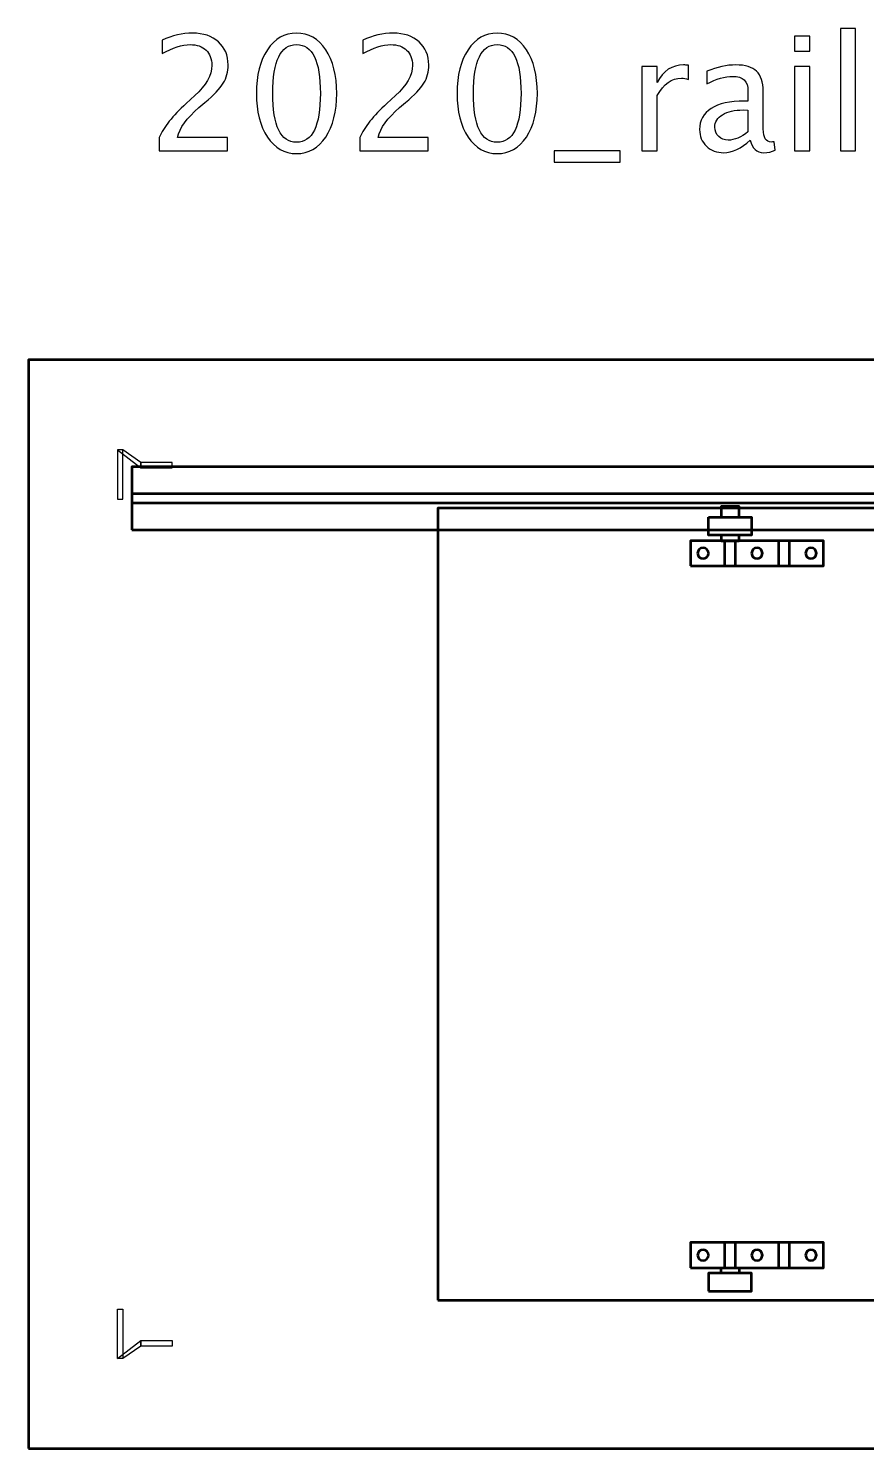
# Model space of a CAD drawing. Header units: centimetres. Extents: x -278 to 212, y -227 to 148.
# Drawn here: x -200.3 to -153.7, y -180.3 to -101.3 of the extents above; entities that cross this region are included whole.
import ezdxf

# ---------------------------------------------------------------- set-up
doc = ezdxf.new("R2010")
doc.units = ezdxf.units.CM
doc.header["$MEASUREMENT"] = 0
doc.layers.add('Layer 1', color=7, linetype='Continuous')

msp = doc.modelspace()

# ---------------------------------------------------------------- linework, layer by layer
at = {"layer": 'Layer 1', "lineweight": 53}
for points in [[(-200.25002, -180.25001), (-99.75002, -180.25001), (-99.75002, -119.75001), (-200.25002, -119.75001), (-200.25002, -180.25001)], [(-194.50001, -127.7039), (-105.50001, -127.7039), (-105.50001, -125.7039), (-194.50001, -125.7039), (-194.50001, -127.7039)], [(-194.50001, -129.2039), (-105.50001, -129.2039), (-105.50001, -127.2039), (-194.50001, -127.2039), (-194.50001, -129.2039)]]:
    msp.add_lwpolyline(points, close=True, dxfattribs=at)
at = {"layer": 'Layer 1'}
for points, knots in [([(-192.97641, -108.13531), (-192.97641, -108.13531), (-192.97641, -107.39448), (-192.97641, -107.39448), (-192.97641, -107.39448), (-192.72946, -106.8168), (-192.23116, -106.18621), (-191.48004, -105.50565), (-191.48004, -105.50565), (-191.48004, -105.50565), (-190.99497, -105.07055), (-190.99497, -105.07055), (-190.99497, -105.07055), (-190.37026, -104.50317), (-190.05717, -103.94167), (-190.05717, -103.3831), (-190.05717, -103.3831), (-190.05717, -103.02591), (-190.16448, -102.74663), (-190.37761, -102.54232), (-190.37761, -102.54232), (-190.59075, -102.338), (-190.8862, -102.2351), (-191.26103, -102.2351), (-191.26103, -102.2351), (-191.69906, -102.2351), (-192.21793, -102.40267), (-192.81766, -102.73781), (-192.81766, -102.73781), (-192.81766, -102.73781), (-192.81766, -101.99698), (-192.81766, -101.99698), (-192.81766, -101.99698), (-192.25174, -101.7324), (-191.68877, -101.60011), (-191.12726, -101.60011), (-191.12726, -101.60011), (-190.53048, -101.60011), (-190.05129, -101.76032), (-189.6897, -102.08223), (-189.6897, -102.08223), (-189.32957, -102.40414), (-189.14877, -102.83042), (-189.14877, -103.36252), (-189.14877, -103.36252), (-189.14877, -103.7447), (-189.2399, -104.08425), (-189.42217, -104.3797), (-189.42217, -104.3797), (-189.60591, -104.67662), (-189.94546, -105.03528), (-190.44376, -105.45861), (-190.44376, -105.45861), (-190.44376, -105.45861), (-190.77155, -105.73789), (-190.77155, -105.73789), (-190.77155, -105.73789), (-191.45358, -106.31557), (-191.84752, -106.86825), (-191.95335, -107.39448), (-191.95335, -107.39448), (-191.95335, -107.39448), (-189.17523, -107.39448), (-189.17523, -107.39448), (-189.17523, -107.39448), (-189.17523, -107.39448), (-189.17523, -108.13531), (-189.17523, -108.13531), (-189.17523, -108.13531), (-189.17523, -108.13531), (-192.97641, -108.13531), (-192.97641, -108.13531)], [0, 0, 0, 0, 0.05263158, 0.05263158, 0.05263158, 0.05263158, 0.10526316, 0.10526316, 0.10526316, 0.10526316, 0.15789474, 0.15789474, 0.15789474, 0.15789474, 0.21052632, 0.21052632, 0.21052632, 0.21052632, 0.26315789, 0.26315789, 0.26315789, 0.26315789, 0.31578947, 0.31578947, 0.31578947, 0.31578947, 0.36842105, 0.36842105, 0.36842105, 0.36842105, 0.42105263, 0.42105263, 0.42105263, 0.42105263, 0.47368421, 0.47368421, 0.47368421, 0.47368421, 0.52631579, 0.52631579, 0.52631579, 0.52631579, 0.57894737, 0.57894737, 0.57894737, 0.57894737, 0.63157895, 0.63157895, 0.63157895, 0.63157895, 0.68421053, 0.68421053, 0.68421053, 0.68421053, 0.73684211, 0.73684211, 0.73684211, 0.73684211, 0.78947368, 0.78947368, 0.78947368, 0.78947368, 0.84210526, 0.84210526, 0.84210526, 0.84210526, 0.89473684, 0.89473684, 0.89473684, 0.89473684, 1, 1, 1, 1]), ([(-185.34465, -108.29406), (-186.01345, -108.29406), (-186.55291, -107.98685), (-186.96154, -107.3739), (-186.96154, -107.3739), (-187.37165, -106.76095), (-187.57597, -105.9525), (-187.57597, -104.94708), (-187.57597, -104.94708), (-187.57597, -103.94167), (-187.37165, -103.13322), (-186.96154, -102.52027), (-186.96154, -102.52027), (-186.55291, -101.90732), (-186.01345, -101.60011), (-185.34465, -101.60011), (-185.34465, -101.60011), (-184.6729, -101.60011), (-184.13344, -101.90585), (-183.72481, -102.51733), (-183.72481, -102.51733), (-183.31765, -103.12881), (-183.11333, -103.93873), (-183.11333, -104.94708), (-183.11333, -104.94708), (-183.11333, -105.9525), (-183.31765, -106.76095), (-183.72481, -107.3739), (-183.72481, -107.3739), (-184.13344, -107.98685), (-184.6729, -108.29406), (-185.34465, -108.29406)], [0, 0, 0, 0, 0.11111111, 0.11111111, 0.11111111, 0.11111111, 0.22222222, 0.22222222, 0.22222222, 0.22222222, 0.33333333, 0.33333333, 0.33333333, 0.33333333, 0.44444444, 0.44444444, 0.44444444, 0.44444444, 0.55555556, 0.55555556, 0.55555556, 0.55555556, 0.66666667, 0.66666667, 0.66666667, 0.66666667, 0.77777778, 0.77777778, 0.77777778, 0.77777778, 1, 1, 1, 1]), ([(-181.82275, -108.13531), (-181.82275, -108.13531), (-181.82275, -107.39448), (-181.82275, -107.39448), (-181.82275, -107.39448), (-181.5758, -106.8168), (-181.0775, -106.18621), (-180.32638, -105.50565), (-180.32638, -105.50565), (-180.32638, -105.50565), (-179.84131, -105.07055), (-179.84131, -105.07055), (-179.84131, -105.07055), (-179.2166, -104.50317), (-178.90351, -103.94167), (-178.90351, -103.3831), (-178.90351, -103.3831), (-178.90351, -103.02591), (-179.01082, -102.74663), (-179.22395, -102.54232), (-179.22395, -102.54232), (-179.43709, -102.338), (-179.73254, -102.2351), (-180.10737, -102.2351), (-180.10737, -102.2351), (-180.5454, -102.2351), (-181.06427, -102.40267), (-181.664, -102.73781), (-181.664, -102.73781), (-181.664, -102.73781), (-181.664, -101.99698), (-181.664, -101.99698), (-181.664, -101.99698), (-181.09808, -101.7324), (-180.53511, -101.60011), (-179.9736, -101.60011), (-179.9736, -101.60011), (-179.37682, -101.60011), (-178.89763, -101.76032), (-178.53604, -102.08223), (-178.53604, -102.08223), (-178.17591, -102.40414), (-177.99511, -102.83042), (-177.99511, -103.36252), (-177.99511, -103.36252), (-177.99511, -103.7447), (-178.08624, -104.08425), (-178.26851, -104.3797), (-178.26851, -104.3797), (-178.45225, -104.67662), (-178.7918, -105.03528), (-179.2901, -105.45861), (-179.2901, -105.45861), (-179.2901, -105.45861), (-179.61789, -105.73789), (-179.61789, -105.73789), (-179.61789, -105.73789), (-180.29992, -106.31557), (-180.69386, -106.86825), (-180.79969, -107.39448), (-180.79969, -107.39448), (-180.79969, -107.39448), (-178.02157, -107.39448), (-178.02157, -107.39448), (-178.02157, -107.39448), (-178.02157, -107.39448), (-178.02157, -108.13531), (-178.02157, -108.13531), (-178.02157, -108.13531), (-178.02157, -108.13531), (-181.82275, -108.13531), (-181.82275, -108.13531)], [0, 0, 0, 0, 0.05263158, 0.05263158, 0.05263158, 0.05263158, 0.10526316, 0.10526316, 0.10526316, 0.10526316, 0.15789474, 0.15789474, 0.15789474, 0.15789474, 0.21052632, 0.21052632, 0.21052632, 0.21052632, 0.26315789, 0.26315789, 0.26315789, 0.26315789, 0.31578947, 0.31578947, 0.31578947, 0.31578947, 0.36842105, 0.36842105, 0.36842105, 0.36842105, 0.42105263, 0.42105263, 0.42105263, 0.42105263, 0.47368421, 0.47368421, 0.47368421, 0.47368421, 0.52631579, 0.52631579, 0.52631579, 0.52631579, 0.57894737, 0.57894737, 0.57894737, 0.57894737, 0.63157895, 0.63157895, 0.63157895, 0.63157895, 0.68421053, 0.68421053, 0.68421053, 0.68421053, 0.73684211, 0.73684211, 0.73684211, 0.73684211, 0.78947368, 0.78947368, 0.78947368, 0.78947368, 0.84210526, 0.84210526, 0.84210526, 0.84210526, 0.89473684, 0.89473684, 0.89473684, 0.89473684, 1, 1, 1, 1]), ([(-174.19099, -108.29406), (-174.85979, -108.29406), (-175.39925, -107.98685), (-175.80788, -107.3739), (-175.80788, -107.3739), (-176.21799, -106.76095), (-176.42231, -105.9525), (-176.42231, -104.94708), (-176.42231, -104.94708), (-176.42231, -103.94167), (-176.21799, -103.13322), (-175.80788, -102.52027), (-175.80788, -102.52027), (-175.39925, -101.90732), (-174.85979, -101.60011), (-174.19099, -101.60011), (-174.19099, -101.60011), (-173.51924, -101.60011), (-172.97978, -101.90585), (-172.57115, -102.51733), (-172.57115, -102.51733), (-172.16399, -103.12881), (-171.95967, -103.93873), (-171.95967, -104.94708), (-171.95967, -104.94708), (-171.95967, -105.9525), (-172.16399, -106.76095), (-172.57115, -107.3739), (-172.57115, -107.3739), (-172.97978, -107.98685), (-173.51924, -108.29406), (-174.19099, -108.29406)], [0, 0, 0, 0, 0.11111111, 0.11111111, 0.11111111, 0.11111111, 0.22222222, 0.22222222, 0.22222222, 0.22222222, 0.33333333, 0.33333333, 0.33333333, 0.33333333, 0.44444444, 0.44444444, 0.44444444, 0.44444444, 0.55555556, 0.55555556, 0.55555556, 0.55555556, 0.66666667, 0.66666667, 0.66666667, 0.66666667, 0.77777778, 0.77777778, 0.77777778, 0.77777778, 1, 1, 1, 1]), ([(-157.66629, -102.60552), (-157.66629, -102.60552), (-157.66629, -101.75885), (-157.66629, -101.75885), (-157.66629, -101.75885), (-157.66629, -101.75885), (-156.81963, -101.75885), (-156.81963, -101.75885), (-156.81963, -101.75885), (-156.81963, -101.75885), (-156.81963, -102.60552), (-156.81963, -102.60552), (-156.81963, -102.60552), (-156.81963, -102.60552), (-157.66629, -102.60552), (-157.66629, -102.60552)], [0, 0, 0, 0, 0.2, 0.2, 0.2, 0.2, 0.4, 0.4, 0.4, 0.4, 0.6, 0.6, 0.6, 0.6, 1, 1, 1, 1]), ([(-155.11747, -108.13531), (-155.11747, -108.13531), (-155.11747, -101.33552), (-155.11747, -101.33552), (-155.11747, -101.33552), (-155.11747, -101.33552), (-154.27081, -101.33552), (-154.27081, -101.33552), (-154.27081, -101.33552), (-154.27081, -101.33552), (-154.27081, -108.13531), (-154.27081, -108.13531), (-154.27081, -108.13531), (-154.27081, -108.13531), (-155.11747, -108.13531), (-155.11747, -108.13531)], [0, 0, 0, 0, 0.2, 0.2, 0.2, 0.2, 0.4, 0.4, 0.4, 0.4, 0.6, 0.6, 0.6, 0.6, 1, 1, 1, 1]), ([(-185.34612, -107.65906), (-184.4627, -107.65906), (-184.02173, -106.75507), (-184.02173, -104.94708), (-184.02173, -104.94708), (-184.02173, -103.1391), (-184.4627, -102.2351), (-185.34612, -102.2351), (-185.34612, -102.2351), (-186.22659, -102.2351), (-186.66756, -103.1391), (-186.66756, -104.94708), (-186.66756, -104.94708), (-186.66756, -106.75507), (-186.22659, -107.65906), (-185.34612, -107.65906)], [0, 0, 0, 0, 0.2, 0.2, 0.2, 0.2, 0.4, 0.4, 0.4, 0.4, 0.6, 0.6, 0.6, 0.6, 1, 1, 1, 1]), ([(-174.19246, -107.65906), (-173.30904, -107.65906), (-172.86807, -106.75507), (-172.86807, -104.94708), (-172.86807, -104.94708), (-172.86807, -103.1391), (-173.30904, -102.2351), (-174.19246, -102.2351), (-174.19246, -102.2351), (-175.07293, -102.2351), (-175.5139, -103.1391), (-175.5139, -104.94708), (-175.5139, -104.94708), (-175.5139, -106.75507), (-175.07293, -107.65906), (-174.19246, -107.65906)], [0, 0, 0, 0, 0.2, 0.2, 0.2, 0.2, 0.4, 0.4, 0.4, 0.4, 0.6, 0.6, 0.6, 0.6, 1, 1, 1, 1]), ([(-166.14471, -108.13531), (-166.14471, -108.13531), (-166.14471, -103.46101), (-166.14471, -103.46101), (-166.14471, -103.46101), (-166.14471, -103.46101), (-165.29805, -103.46101), (-165.29805, -103.46101), (-165.29805, -103.46101), (-165.29805, -103.46101), (-165.29805, -104.34442), (-165.29805, -104.34442), (-165.29805, -104.34442), (-164.96144, -103.69031), (-164.47343, -103.36399), (-163.83255, -103.36399), (-163.83255, -103.36399), (-163.74583, -103.36399), (-163.65469, -103.37134), (-163.56062, -103.38604), (-163.56062, -103.38604), (-163.56062, -103.38604), (-163.56062, -104.17832), (-163.56062, -104.17832), (-163.56062, -104.17832), (-163.70761, -104.12981), (-163.83696, -104.10483), (-163.94867, -104.10483), (-163.94867, -104.10483), (-164.48666, -104.10483), (-164.93645, -104.42233), (-165.29805, -105.0588), (-165.29805, -105.0588), (-165.29805, -105.0588), (-165.29805, -108.13531), (-165.29805, -108.13531), (-165.29805, -108.13531), (-165.29805, -108.13531), (-166.14471, -108.13531), (-166.14471, -108.13531)], [0, 0, 0, 0, 0.09090909, 0.09090909, 0.09090909, 0.09090909, 0.18181818, 0.18181818, 0.18181818, 0.18181818, 0.27272727, 0.27272727, 0.27272727, 0.27272727, 0.36363636, 0.36363636, 0.36363636, 0.36363636, 0.45454545, 0.45454545, 0.45454545, 0.45454545, 0.54545455, 0.54545455, 0.54545455, 0.54545455, 0.63636364, 0.63636364, 0.63636364, 0.63636364, 0.72727273, 0.72727273, 0.72727273, 0.72727273, 0.81818182, 0.81818182, 0.81818182, 0.81818182, 1, 1, 1, 1]), ([(-160.12692, -107.54), (-160.6355, -108.00743), (-161.12498, -108.24114), (-161.59535, -108.24114), (-161.59535, -108.24114), (-161.98194, -108.24114), (-162.30385, -108.12061), (-162.55814, -107.87808), (-162.55814, -107.87808), (-162.81391, -107.63554), (-162.94179, -107.3298), (-162.94179, -106.96085), (-162.94179, -106.96085), (-162.94179, -106.4508), (-162.72718, -106.05833), (-162.29797, -105.78493), (-162.29797, -105.78493), (-161.86876, -105.51153), (-161.25287, -105.37483), (-160.4503, -105.37483), (-160.4503, -105.37483), (-160.4503, -105.37483), (-160.25186, -105.37483), (-160.25186, -105.37483), (-160.25186, -105.37483), (-160.25186, -105.37483), (-160.25186, -104.81185), (-160.25186, -104.81185), (-160.25186, -104.81185), (-160.25186, -104.26946), (-160.53408, -103.99899), (-161.09999, -103.99899), (-161.09999, -103.99899), (-161.53803, -103.99899), (-162.01722, -104.13716), (-162.53609, -104.41351), (-162.53609, -104.41351), (-162.53609, -104.41351), (-162.53609, -103.71677), (-162.53609, -103.71677), (-162.53609, -103.71677), (-161.96577, -103.48159), (-161.42778, -103.36399), (-160.92361, -103.36399), (-160.92361, -103.36399), (-160.40473, -103.36399), (-160.02108, -103.48159), (-159.77561, -103.71824), (-159.77561, -103.71824), (-159.52866, -103.9549), (-159.40519, -104.31943), (-159.40519, -104.81185), (-159.40519, -104.81185), (-159.40519, -104.81185), (-159.40519, -106.92411), (-159.40519, -106.92411), (-159.40519, -106.92411), (-159.40519, -107.40771), (-159.25673, -107.65024), (-158.95834, -107.65024), (-158.95834, -107.65024), (-158.92159, -107.65024), (-158.86721, -107.64436), (-158.79518, -107.6326), (-158.79518, -107.6326), (-158.79518, -107.6326), (-158.73492, -108.10297), (-158.73492, -108.10297), (-158.73492, -108.10297), (-158.92747, -108.19558), (-159.13914, -108.24114), (-159.37138, -108.24114), (-159.37138, -108.24114), (-159.76679, -108.24114), (-160.01814, -108.00743), (-160.12692, -107.54)], [0, 0, 0, 0, 0.05, 0.05, 0.05, 0.05, 0.1, 0.1, 0.1, 0.1, 0.15, 0.15, 0.15, 0.15, 0.2, 0.2, 0.2, 0.2, 0.25, 0.25, 0.25, 0.25, 0.3, 0.3, 0.3, 0.3, 0.35, 0.35, 0.35, 0.35, 0.4, 0.4, 0.4, 0.4, 0.45, 0.45, 0.45, 0.45, 0.5, 0.5, 0.5, 0.5, 0.55, 0.55, 0.55, 0.55, 0.6, 0.6, 0.6, 0.6, 0.65, 0.65, 0.65, 0.65, 0.7, 0.7, 0.7, 0.7, 0.75, 0.75, 0.75, 0.75, 0.8, 0.8, 0.8, 0.8, 0.85, 0.85, 0.85, 0.85, 0.9, 0.9, 0.9, 0.9, 1, 1, 1, 1]), ([(-157.66629, -108.13531), (-157.66629, -108.13531), (-157.66629, -103.46101), (-157.66629, -103.46101), (-157.66629, -103.46101), (-157.66629, -103.46101), (-156.81963, -103.46101), (-156.81963, -103.46101), (-156.81963, -103.46101), (-156.81963, -103.46101), (-156.81963, -108.13531), (-156.81963, -108.13531), (-156.81963, -108.13531), (-156.81963, -108.13531), (-157.66629, -108.13531), (-157.66629, -108.13531)], [0, 0, 0, 0, 0.2, 0.2, 0.2, 0.2, 0.4, 0.4, 0.4, 0.4, 0.6, 0.6, 0.6, 0.6, 1, 1, 1, 1]), ([(-160.25186, -107.07845), (-160.25186, -107.07845), (-160.25186, -105.87753), (-160.25186, -105.87753), (-160.25186, -105.87753), (-160.25186, -105.87753), (-160.52379, -105.86871), (-160.52379, -105.86871), (-160.52379, -105.86871), (-160.99416, -105.86871), (-161.3734, -105.95544), (-161.66297, -106.12889), (-161.66297, -106.12889), (-161.95107, -106.30381), (-162.09512, -106.53458), (-162.09512, -106.82268), (-162.09512, -106.82268), (-162.09512, -107.02406), (-162.0231, -107.19457), (-161.88052, -107.33421), (-161.88052, -107.33421), (-161.73646, -107.47385), (-161.56155, -107.54441), (-161.35429, -107.54441), (-161.35429, -107.54441), (-161.00151, -107.54441), (-160.63403, -107.3886), (-160.25186, -107.07845)], [0, 0, 0, 0, 0.125, 0.125, 0.125, 0.125, 0.25, 0.25, 0.25, 0.25, 0.375, 0.375, 0.375, 0.375, 0.5, 0.5, 0.5, 0.5, 0.625, 0.625, 0.625, 0.625, 0.75, 0.75, 0.75, 0.75, 1, 1, 1, 1]), ([(-171.03068, -108.77031), (-171.03068, -108.77031), (-171.03068, -108.13531), (-171.03068, -108.13531), (-171.03068, -108.13531), (-171.03068, -108.13531), (-167.3618, -108.13531), (-167.3618, -108.13531), (-167.3618, -108.13531), (-167.3618, -108.13531), (-167.3618, -108.77031), (-167.3618, -108.77031), (-167.3618, -108.77031), (-167.3618, -108.77031), (-171.03068, -108.77031), (-171.03068, -108.77031)], [0, 0, 0, 0, 0.2, 0.2, 0.2, 0.2, 0.4, 0.4, 0.4, 0.4, 0.6, 0.6, 0.6, 0.6, 1, 1, 1, 1])]:
    msp.add_open_spline(points, degree=3, knots=knots, dxfattribs=at)
at = {"layer": 'Layer 1', "color": 1}
for points in [[(-195.30001, -124.75001), (-195.30001, -124.75001), (-195.00001, -124.75001), (-195.00001, -124.75001), (-195.00001, -124.75001), (-195.00001, -124.75001), (-195.00001, -127.50001), (-195.00001, -127.50001), (-195.00001, -127.50001), (-195.00001, -127.50001), (-195.30001, -127.50001), (-195.30001, -127.50001), (-195.30001, -127.50001), (-195.30001, -127.50001), (-195.30001, -124.75001), (-195.30001, -124.75001)], [(-194.00001, -125.45001), (-194.00001, -125.45001), (-194.00001, -125.75001), (-194.00001, -125.75001), (-194.00001, -125.75001), (-194.00001, -125.75001), (-195.30001, -124.75001), (-195.30001, -124.75001), (-195.30001, -124.75001), (-195.30001, -124.75001), (-195.00001, -124.75001), (-195.00001, -124.75001), (-195.00001, -124.75001), (-195.00001, -124.75001), (-194.00001, -125.45001), (-194.00001, -125.45001)], [(-194.00001, -125.75001), (-194.00001, -125.75001), (-194.00001, -125.45001), (-194.00001, -125.45001), (-194.00001, -125.45001), (-194.00001, -125.45001), (-192.25001, -125.45001), (-192.25001, -125.45001), (-192.25001, -125.45001), (-192.25001, -125.45001), (-192.25001, -125.75001), (-192.25001, -125.75001), (-192.25001, -125.75001), (-192.25001, -125.75001), (-194.00001, -125.75001), (-194.00001, -125.75001)], [(-195.30001, -175.25), (-195.30001, -175.25), (-195.00001, -175.25), (-195.00001, -175.25), (-195.00001, -175.25), (-195.00001, -175.25), (-195.00001, -172.5), (-195.00001, -172.5), (-195.00001, -172.5), (-195.00001, -172.5), (-195.30001, -172.5), (-195.30001, -172.5), (-195.30001, -172.5), (-195.30001, -172.5), (-195.30001, -175.25), (-195.30001, -175.25)], [(-194.00001, -174.55), (-194.00001, -174.55), (-194.00001, -174.25), (-194.00001, -174.25), (-194.00001, -174.25), (-194.00001, -174.25), (-195.30001, -175.25), (-195.30001, -175.25), (-195.30001, -175.25), (-195.30001, -175.25), (-195.00001, -175.25), (-195.00001, -175.25), (-195.00001, -175.25), (-195.00001, -175.25), (-194.00001, -174.55), (-194.00001, -174.55)], [(-194.00001, -174.25), (-194.00001, -174.25), (-194.00001, -174.55), (-194.00001, -174.55), (-194.00001, -174.55), (-194.00001, -174.55), (-192.25001, -174.55), (-192.25001, -174.55), (-192.25001, -174.55), (-192.25001, -174.55), (-192.25001, -174.25), (-192.25001, -174.25), (-192.25001, -174.25), (-192.25001, -174.25), (-194.00001, -174.25), (-194.00001, -174.25)]]:
    msp.add_open_spline(points, degree=3, knots=[0, 0, 0, 0, 0.2, 0.2, 0.2, 0.2, 0.4, 0.4, 0.4, 0.4, 0.6, 0.6, 0.6, 0.6, 1, 1, 1, 1], dxfattribs=at)
at = {"layer": 'Layer 1', "color": 4, "lineweight": 53}
msp.add_open_spline([(-177.5, -172.00001), (-177.5, -172.00001), (-177.5, -128.00001), (-177.5, -128.00001), (-177.5, -128.00001), (-177.5, -128.00001), (-122.5, -128.00001), (-122.5, -128.00001), (-122.5, -128.00001), (-122.5, -128.00001), (-122.5, -172.00001), (-122.5, -172.00001), (-122.5, -172.00001), (-122.5, -172.00001), (-177.5, -172.00001), (-177.5, -172.00001)], degree=3, knots=[0, 0, 0, 0, 0.2, 0.2, 0.2, 0.2, 0.4, 0.4, 0.4, 0.4, 0.6, 0.6, 0.6, 0.6, 1, 1, 1, 1], dxfattribs=at)
at = {"layer": 'Layer 1', "color": 30, "lineweight": 53}
for points in [[(-162.45002, -128.49997), (-162.45002, -128.49997), (-162.45002, -129.49997), (-162.45002, -129.49997), (-162.45002, -129.49997), (-162.45002, -129.49997), (-160.05002, -129.49997), (-160.05002, -129.49997), (-160.05002, -129.49997), (-160.05002, -129.49997), (-160.05002, -128.49997), (-160.05002, -128.49997), (-160.05002, -128.49997), (-160.05002, -128.49997), (-162.45002, -128.49997), (-162.45002, -128.49997)], [(-161.75001, -128.49997), (-161.75001, -128.49997), (-161.75001, -127.89997), (-161.75001, -127.89997), (-161.75001, -127.89997), (-161.75001, -127.89997), (-160.75001, -127.89997), (-160.75001, -127.89997), (-160.75001, -127.89997), (-160.75001, -127.89997), (-160.75001, -128.49997), (-160.75001, -128.49997), (-160.75001, -128.49997), (-160.75001, -128.49997), (-161.75001, -128.49997), (-161.75001, -128.49997)], [(-163.45, -131.19999), (-163.45, -131.19999), (-163.45, -129.79999), (-163.45, -129.79999), (-163.45, -129.79999), (-163.45, -129.79999), (-156.05, -129.79999), (-156.05, -129.79999), (-156.05, -129.79999), (-156.05, -129.79999), (-156.05, -131.19999), (-156.05, -131.19999), (-156.05, -131.19999), (-156.05, -131.19999), (-163.45, -131.19999), (-163.45, -131.19999)], [(-163.05002, -130.49999), (-163.05002, -130.3343), (-162.91571, -130.19999), (-162.75002, -130.19999), (-162.75002, -130.19999), (-162.58433, -130.19999), (-162.45002, -130.3343), (-162.45002, -130.49999), (-162.45002, -130.49999), (-162.45002, -130.66568), (-162.58433, -130.79999), (-162.75002, -130.79999), (-162.75002, -130.79999), (-162.91571, -130.79999), (-163.05002, -130.66568), (-163.05002, -130.49999)], [(-161.75002, -129.79997), (-161.75002, -129.79997), (-161.75002, -129.49997), (-161.75002, -129.49997), (-161.75002, -129.49997), (-161.75002, -129.49997), (-160.75002, -129.49997), (-160.75002, -129.49997), (-160.75002, -129.49997), (-160.75002, -129.49997), (-160.75002, -129.79997), (-160.75002, -129.79997), (-160.75002, -129.79997), (-160.75002, -129.79997), (-161.75002, -129.79997), (-161.75002, -129.79997)], [(-161.55002, -131.2), (-161.55002, -131.2), (-161.55002, -129.8), (-161.55002, -129.8), (-161.55002, -129.8), (-161.55002, -129.8), (-160.95002, -129.8), (-160.95002, -129.8), (-160.95002, -129.8), (-160.95002, -129.8), (-160.95002, -131.2), (-160.95002, -131.2), (-160.95002, -131.2), (-160.95002, -131.2), (-161.55002, -131.2), (-161.55002, -131.2)], [(-160.05002, -130.49999), (-160.05002, -130.3343), (-159.91571, -130.19999), (-159.75002, -130.19999), (-159.75002, -130.19999), (-159.58433, -130.19999), (-159.45002, -130.3343), (-159.45002, -130.49999), (-159.45002, -130.49999), (-159.45002, -130.66568), (-159.58433, -130.79999), (-159.75002, -130.79999), (-159.75002, -130.79999), (-159.91571, -130.79999), (-160.05002, -130.66568), (-160.05002, -130.49999)], [(-158.55002, -131.2), (-158.55002, -131.2), (-158.55002, -129.8), (-158.55002, -129.8), (-158.55002, -129.8), (-158.55002, -129.8), (-157.95002, -129.8), (-157.95002, -129.8), (-157.95002, -129.8), (-157.95002, -129.8), (-157.95002, -131.2), (-157.95002, -131.2), (-157.95002, -131.2), (-157.95002, -131.2), (-158.55002, -131.2), (-158.55002, -131.2)], [(-157.05002, -130.49999), (-157.05002, -130.3343), (-156.91571, -130.19999), (-156.75002, -130.19999), (-156.75002, -130.19999), (-156.58433, -130.19999), (-156.45002, -130.3343), (-156.45002, -130.49999), (-156.45002, -130.49999), (-156.45002, -130.66568), (-156.58433, -130.79999), (-156.75002, -130.79999), (-156.75002, -130.79999), (-156.91571, -130.79999), (-157.05002, -130.66568), (-157.05002, -130.49999)], [(-163.45, -170.19999), (-163.45, -170.19999), (-163.45, -168.79999), (-163.45, -168.79999), (-163.45, -168.79999), (-163.45, -168.79999), (-156.05, -168.79999), (-156.05, -168.79999), (-156.05, -168.79999), (-156.05, -168.79999), (-156.05, -170.19999), (-156.05, -170.19999), (-156.05, -170.19999), (-156.05, -170.19999), (-163.45, -170.19999), (-163.45, -170.19999)], [(-161.55002, -170.2), (-161.55002, -170.2), (-161.55002, -168.8), (-161.55002, -168.8), (-161.55002, -168.8), (-161.55002, -168.8), (-160.95002, -168.8), (-160.95002, -168.8), (-160.95002, -168.8), (-160.95002, -168.8), (-160.95002, -170.2), (-160.95002, -170.2), (-160.95002, -170.2), (-160.95002, -170.2), (-161.55002, -170.2), (-161.55002, -170.2)], [(-158.55002, -170.2), (-158.55002, -170.2), (-158.55002, -168.8), (-158.55002, -168.8), (-158.55002, -168.8), (-158.55002, -168.8), (-157.95002, -168.8), (-157.95002, -168.8), (-157.95002, -168.8), (-157.95002, -168.8), (-157.95002, -170.2), (-157.95002, -170.2), (-157.95002, -170.2), (-157.95002, -170.2), (-158.55002, -170.2), (-158.55002, -170.2)], [(-163.05002, -169.49999), (-163.05002, -169.3343), (-162.91571, -169.19999), (-162.75002, -169.19999), (-162.75002, -169.19999), (-162.58433, -169.19999), (-162.45002, -169.3343), (-162.45002, -169.49999), (-162.45002, -169.49999), (-162.45002, -169.66568), (-162.58433, -169.79999), (-162.75002, -169.79999), (-162.75002, -169.79999), (-162.91571, -169.79999), (-163.05002, -169.66568), (-163.05002, -169.49999)], [(-160.05002, -169.49999), (-160.05002, -169.3343), (-159.91571, -169.19999), (-159.75002, -169.19999), (-159.75002, -169.19999), (-159.58433, -169.19999), (-159.45002, -169.3343), (-159.45002, -169.49999), (-159.45002, -169.49999), (-159.45002, -169.66568), (-159.58433, -169.79999), (-159.75002, -169.79999), (-159.75002, -169.79999), (-159.91571, -169.79999), (-160.05002, -169.66568), (-160.05002, -169.49999)], [(-157.05002, -169.49999), (-157.05002, -169.3343), (-156.91571, -169.19999), (-156.75002, -169.19999), (-156.75002, -169.19999), (-156.58433, -169.19999), (-156.45002, -169.3343), (-156.45002, -169.49999), (-156.45002, -169.49999), (-156.45002, -169.66568), (-156.58433, -169.79999), (-156.75002, -169.79999), (-156.75002, -169.79999), (-156.91571, -169.79999), (-157.05002, -169.66568), (-157.05002, -169.49999)], [(-161.75002, -170.2), (-161.75002, -170.2), (-161.75002, -170.5), (-161.75002, -170.5), (-161.75002, -170.5), (-161.75002, -170.5), (-160.75002, -170.5), (-160.75002, -170.5), (-160.75002, -170.5), (-160.75002, -170.5), (-160.75002, -170.2), (-160.75002, -170.2), (-160.75002, -170.2), (-160.75002, -170.2), (-161.75002, -170.2), (-161.75002, -170.2)], [(-162.45002, -171.5), (-162.45002, -171.5), (-162.45002, -170.5), (-162.45002, -170.5), (-162.45002, -170.5), (-162.45002, -170.5), (-160.05002, -170.5), (-160.05002, -170.5), (-160.05002, -170.5), (-160.05002, -170.5), (-160.05002, -171.5), (-160.05002, -171.5), (-160.05002, -171.5), (-160.05002, -171.5), (-162.45002, -171.5), (-162.45002, -171.5)]]:
    msp.add_open_spline(points, degree=3, knots=[0, 0, 0, 0, 0.2, 0.2, 0.2, 0.2, 0.4, 0.4, 0.4, 0.4, 0.6, 0.6, 0.6, 0.6, 1, 1, 1, 1], dxfattribs=at)

doc.saveas('drawing.dxf')
